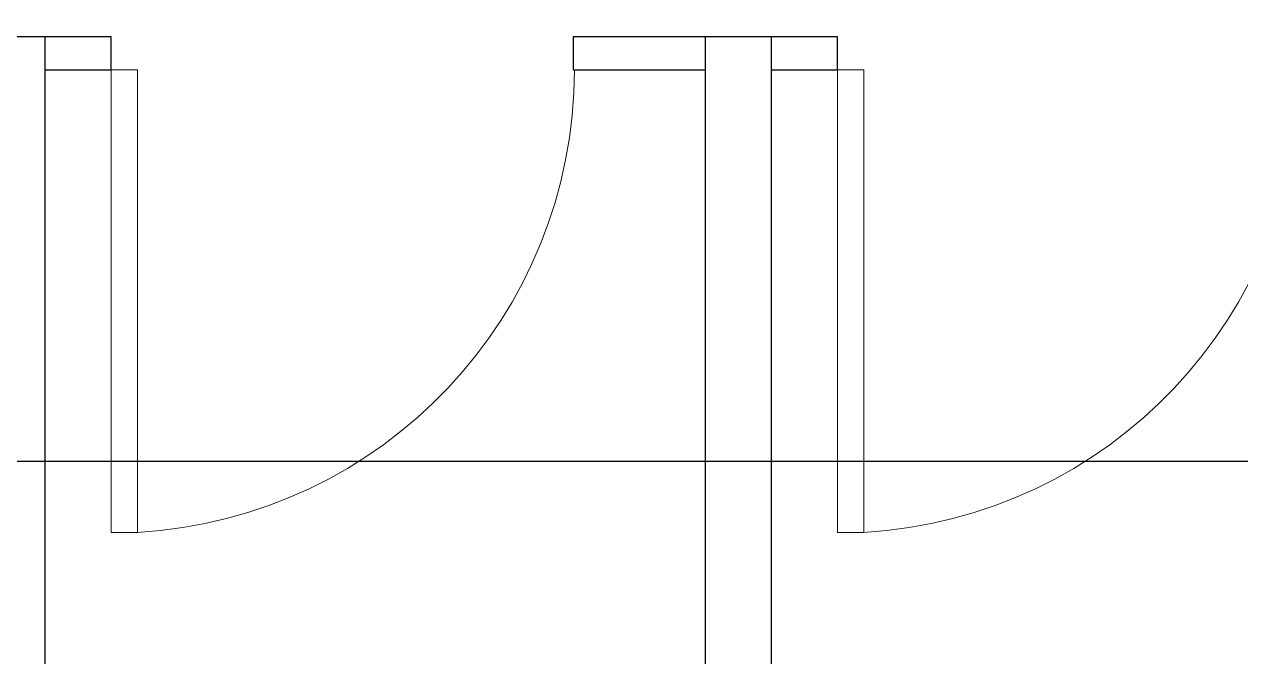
# Model space of a CAD drawing. Header units: metres. Extents: x 15.7 to 112.1, y 4.7 to 71.5.
# Drawn here: x 66.563 to 68.405, y 28.533 to 29.491 of the extents above; entities that cross this region are included whole.
import ezdxf

# ---------------------------------------------------------------- set-up
doc = ezdxf.new("R2010")
doc.units = ezdxf.units.M
doc.layers.get('0').update_dxf_attribs({"color": 3})
doc.layers.add('00', color=252, linetype='Continuous')
doc.layers.add('A-DOOR', color=5, linetype='Continuous', lineweight=5)

# ---------------------------------------------------------------- blocks, each defined once
blk = doc.blocks.new('Single-Flush-Partition - 700 _ 2200-2763525-GROUND FLOOR PLAN')
at = {"layer": 'A-DOOR'}
for p, q in [((0.31, 0.025), (0.31, 0.7256)), ((0.35, 0.7256), (0.31, 0.7256)), ((0.35, 0.025), (0.35, 0.7256)), ((0.35, 0.025), (0.31, 0.025))]:
    blk.add_line(p, q, dxfattribs=at)
blk.add_arc((0.35, 0.025), 0.7017, 93.2679, 180, dxfattribs=at)

msp = doc.modelspace()

# ---------------------------------------------------------------- linework, layer by layer
msp.add_lwpolyline([(62.1396, 28.8295), (69.4345, 28.8295, 0.414208), (69.4845, 28.8795), (69.4847, 37.1152)], format="xyb")
at = {"layer": '00'}
for p, q in [((66.5939, 29.4723), (66.4939, 29.4723)), ((66.5939, 27.8473), (66.5939, 29.4723)), ((66.6939, 29.4723), (66.5939, 29.4723)), ((66.6939, 29.4223), (66.6939, 29.4723)), ((67.5939, 29.4723), (67.3939, 29.4723)), ((67.3939, 29.4723), (67.3939, 29.4223)), ((67.5939, 29.4723), (67.5939, 27.8473)), ((67.6939, 29.4723), (67.5939, 29.4723)), ((67.6939, 27.8473), (67.6939, 29.4723)), ((67.7939, 29.4723), (67.6939, 29.4723)), ((67.7939, 29.4223), (67.7939, 29.4723)), ((66.5939, 29.4223), (66.6939, 29.4223)), ((67.3939, 29.4223), (67.5939, 29.4223)), ((67.6939, 29.4223), (67.7939, 29.4223))]:
    msp.add_line(p, q, dxfattribs=at)

# ---------------------------------------------------------------- block references
at = {"layer": '00', "rotation": 180}
for p in [(67.0439, 29.4473), (68.1439, 29.4473)]:
    msp.add_blockref('Single-Flush-Partition - 700 _ 2200-2763525-GROUND FLOOR PLAN', p, dxfattribs=at)

doc.saveas('drawing.dxf')
